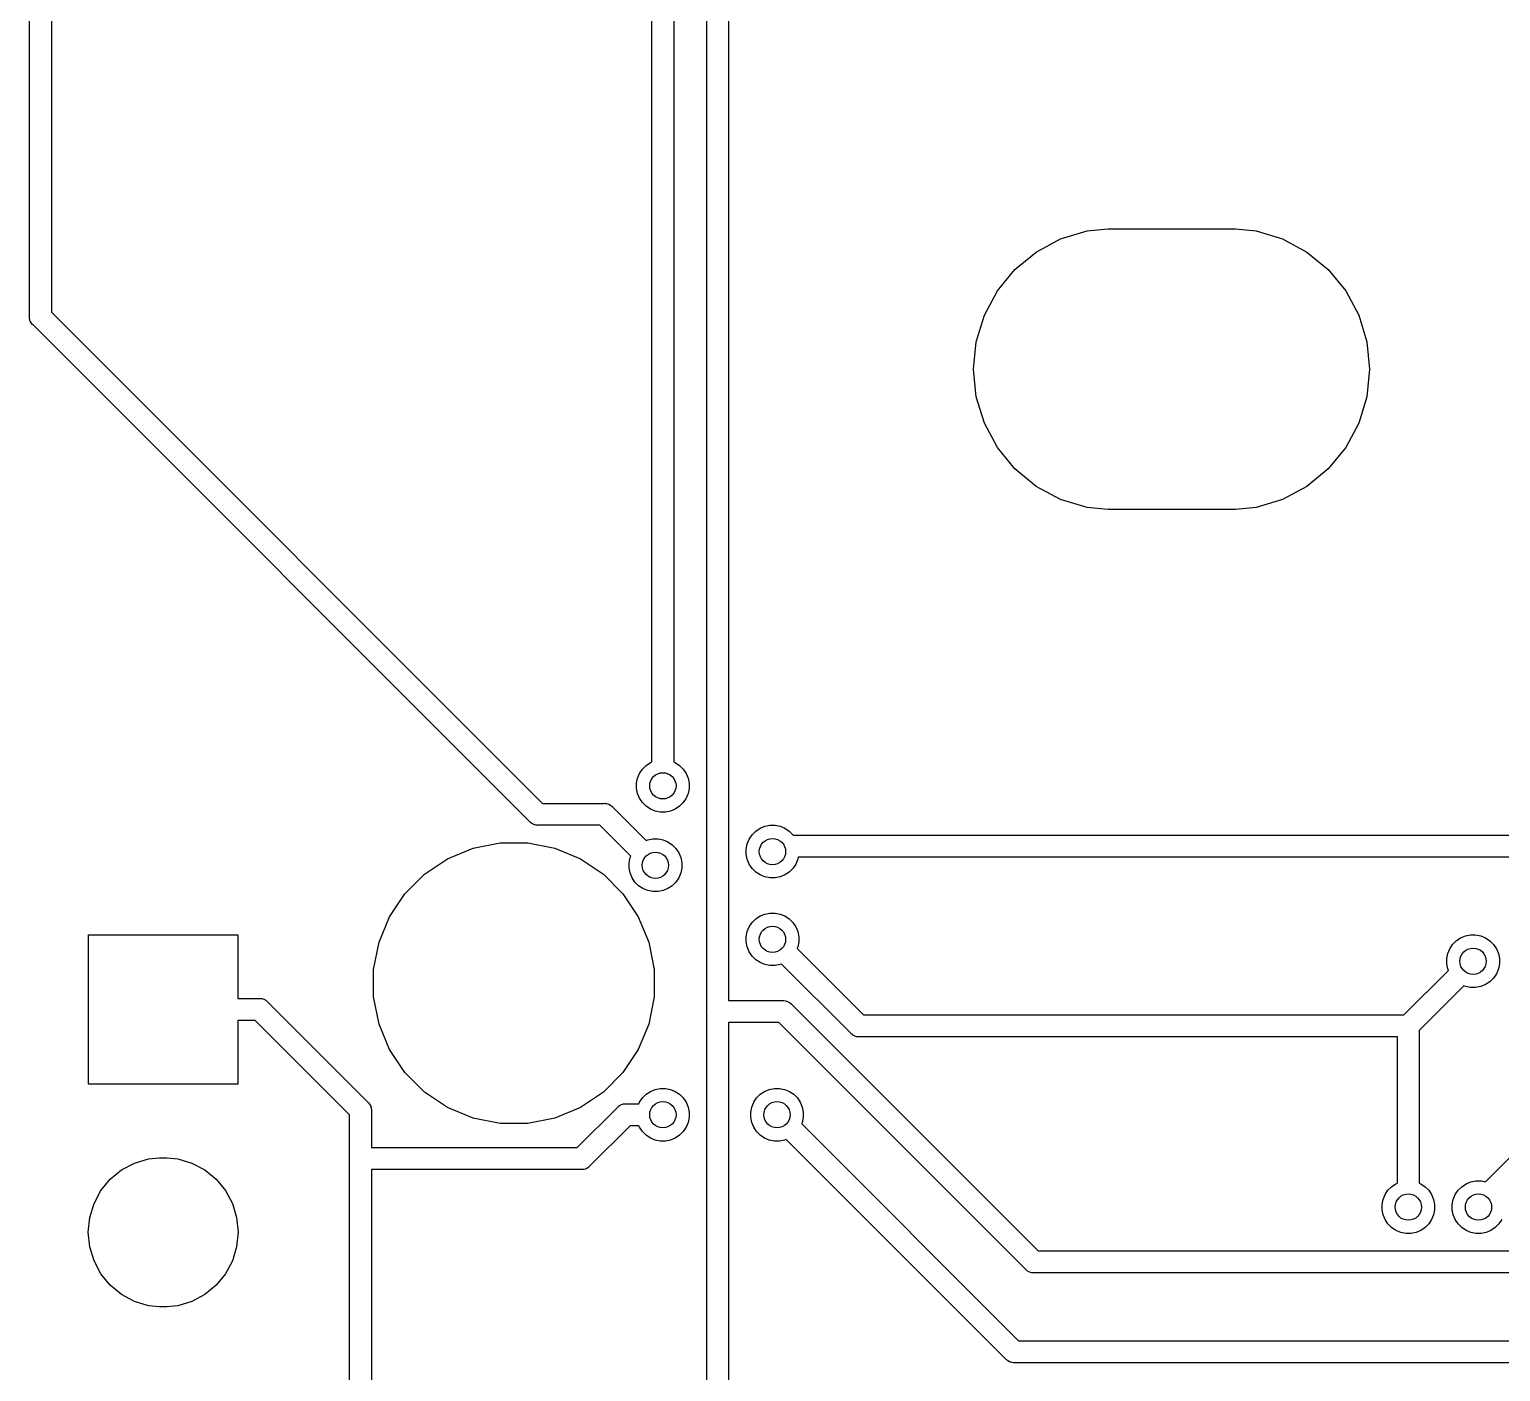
# Model space of a CAD drawing. Extents: x 0.8 to 4.31, y -4.31 to -0.81.
# Drawn here: x 0.796 to 1.457, y -3.737 to -3.135 of the extents above; entities that cross this region are included whole.
import ezdxf

# ---------------------------------------------------------------- set-up
doc = ezdxf.new("R2010")
doc.units = 0
doc.header["$MEASUREMENT"] = 0
doc.layers.add('BLACK', color=7, linetype='CONTINUOUS')

msp = doc.modelspace()

# ---------------------------------------------------------------- linework, layer by layer
at = {"layer": 'BLACK', "linetype": 'CONTINUOUS'}
for p, q in [((0.79626, -3.26361), (0.79626, -1.29867)), ((0.806103, -1.30046), (0.806103, -3.26181)), ((1.07572, -3.46366), (1.07572, -1.60358)), ((1.08556, -1.60537), (1.08556, -3.46366)), ((1.10033, -3.29005), (1.10033, -2.30777)), ((1.11017, -2.30957), (1.11017, -3.5708)), ((1.2483, -3.23477), (1.25924, -3.22892)), ((1.25924, -3.22892), (1.27112, -3.22532)), ((1.27112, -3.22532), (1.28037, -3.22441)), ((1.28037, -3.22441), (1.33774, -3.22441)), ((1.33774, -3.22441), (1.34699, -3.22532)), ((1.34699, -3.22532), (1.35887, -3.22892)), ((1.35887, -3.22892), (1.36981, -3.23477)), ((1.23871, -3.24264), (1.2483, -3.23477)), ((1.36981, -3.23477), (1.3794, -3.24264)), ((1.23084, -3.25224), (1.23871, -3.24264)), ((1.3794, -3.24264), (1.38728, -3.25224)), ((1.22499, -3.26318), (1.23084, -3.25224)), ((1.38728, -3.25224), (1.39312, -3.26318)), ((0.806103, -3.26181), (1.02658, -3.48228)), ((0.796236, -3.26385), (0.79626, -3.26361)), ((0.79626, -3.26409), (0.796236, -3.26385)), ((0.796331, -3.26481), (0.79626, -3.26409)), ((0.79626, -3.26409), (0.79626, -3.26409)), ((0.796613, -3.26574), (0.796331, -3.26481)), ((0.79707, -3.26659), (0.796613, -3.26574)), ((0.797685, -3.26734), (0.79707, -3.26659)), ((0.797873, -3.2675), (0.797685, -3.26734)), ((1.02089, -3.49051), (0.797873, -3.2675)), ((1.22138, -3.27505), (1.22499, -3.26318)), ((1.39312, -3.26318), (1.39673, -3.27505)), ((1.22017, -3.2874), (1.22138, -3.27505)), ((1.39673, -3.27505), (1.39794, -3.2874)), ((1.22138, -3.29975), (1.22017, -3.2874)), ((1.39794, -3.2874), (1.39673, -3.29975)), ((1.10033, -3.29362), (1.10033, -3.29005)), ((1.10033, -3.29005), (1.10033, -3.29005)), ((1.10033, -3.57548), (1.10033, -3.29362)), ((1.10033, -3.29362), (1.10033, -3.29362)), ((1.22499, -3.31162), (1.22138, -3.29975)), ((1.39673, -3.29975), (1.39312, -3.31162)), ((1.23084, -3.32257), (1.22499, -3.31162)), ((1.39312, -3.31162), (1.38728, -3.32257)), ((1.23871, -3.33216), (1.23084, -3.32257)), ((1.38728, -3.32257), (1.3794, -3.33216)), ((1.2483, -3.34003), (1.23871, -3.33216)), ((1.3794, -3.33216), (1.36981, -3.34003)), ((1.25924, -3.34588), (1.2483, -3.34003)), ((1.36981, -3.34003), (1.35887, -3.34588)), ((1.27112, -3.34948), (1.25924, -3.34588)), ((1.35887, -3.34588), (1.34699, -3.34948)), ((1.28037, -3.35039), (1.27112, -3.34948)), ((1.33774, -3.35039), (1.28037, -3.35039)), ((1.34699, -3.34948), (1.33774, -3.35039)), ((1.07017, -3.46881), (1.07147, -3.46688)), ((1.07147, -3.46688), (1.07311, -3.46524)), ((1.07311, -3.46524), (1.07505, -3.46394)), ((1.07505, -3.46394), (1.07572, -3.46366)), ((1.08556, -3.46366), (1.08624, -3.46394)), ((1.08624, -3.46394), (1.08817, -3.46524)), ((1.08817, -3.46524), (1.08982, -3.46688)), ((1.08982, -3.46688), (1.09111, -3.46881)), ((1.06883, -3.47325), (1.06928, -3.47096)), ((1.06883, -3.47557), (1.06883, -3.47325)), ((1.06928, -3.47096), (1.07017, -3.46881)), ((1.09111, -3.46881), (1.092, -3.47096)), ((1.092, -3.47096), (1.09245, -3.47325)), ((1.09245, -3.47325), (1.09245, -3.47557)), ((1.06928, -3.47785), (1.06883, -3.47557)), ((1.07017, -3.48), (1.06928, -3.47785)), ((1.07147, -3.48194), (1.07017, -3.48)), ((1.09111, -3.48), (1.08982, -3.48194)), ((1.092, -3.47785), (1.09111, -3.48)), ((1.09245, -3.47557), (1.092, -3.47785)), ((1.02658, -3.48228), (1.05419, -3.48228)), ((1.05419, -3.48228), (1.05444, -3.48226)), ((1.05444, -3.48226), (1.05468, -3.48228)), ((1.05468, -3.48228), (1.05468, -3.48228)), ((1.05468, -3.48228), (1.0554, -3.48235)), ((1.0554, -3.48235), (1.05633, -3.48264)), ((1.05633, -3.48264), (1.05718, -3.48309)), ((1.05718, -3.48309), (1.05793, -3.48371)), ((1.05793, -3.48371), (1.05809, -3.4839)), ((1.05809, -3.4839), (1.07318, -3.49899)), ((1.07311, -3.48358), (1.07147, -3.48194)), ((1.07505, -3.48488), (1.07311, -3.48358)), ((1.0772, -3.48577), (1.07505, -3.48488)), ((1.07948, -3.48622), (1.0772, -3.48577)), ((1.0818, -3.48622), (1.07948, -3.48622)), ((1.08409, -3.48577), (1.0818, -3.48622)), ((1.08624, -3.48488), (1.08409, -3.48577)), ((1.08817, -3.48358), (1.08624, -3.48488)), ((1.08982, -3.48194), (1.08817, -3.48358)), ((1.02104, -3.4907), (1.02089, -3.49051)), ((1.02123, -3.49086), (1.02104, -3.4907)), ((1.02179, -3.49132), (1.02123, -3.49086)), ((1.02265, -3.49177), (1.02179, -3.49132)), ((1.02357, -3.49205), (1.02265, -3.49177)), ((1.0243, -3.49213), (1.02357, -3.49205)), ((1.02454, -3.49215), (1.0243, -3.49213)), ((1.0243, -3.49213), (1.0243, -3.49213)), ((1.02478, -3.49213), (1.02454, -3.49215)), ((1.0524, -3.49213), (1.02478, -3.49213)), ((1.06622, -3.50594), (1.0524, -3.49213)), ((1.12232, -3.49476), (1.12426, -3.49347)), ((1.12426, -3.49347), (1.12641, -3.49258)), ((1.12641, -3.49258), (1.12869, -3.49213)), ((1.12869, -3.49213), (1.13102, -3.49213)), ((1.13102, -3.49213), (1.1333, -3.49258)), ((1.1333, -3.49258), (1.13545, -3.49347)), ((1.13545, -3.49347), (1.13738, -3.49476)), ((0.995405, -3.50242), (1.00758, -3.5)), ((1.00758, -3.5), (1.01998, -3.5)), ((1.01998, -3.5), (1.03215, -3.50242)), ((1.07318, -3.49899), (1.07385, -3.49871)), ((1.07385, -3.49871), (1.07613, -3.49825)), ((1.07613, -3.49825), (1.07846, -3.49825)), ((1.07846, -3.49825), (1.08074, -3.49871)), ((1.08074, -3.49871), (1.08289, -3.4996)), ((1.08289, -3.4996), (1.08482, -3.50089)), ((1.11804, -3.50277), (1.1185, -3.50049)), ((1.1185, -3.50049), (1.11939, -3.49834)), ((1.11939, -3.49834), (1.12068, -3.49641)), ((1.12068, -3.49641), (1.12232, -3.49476)), ((1.13738, -3.49476), (1.13903, -3.49641)), ((1.13903, -3.49641), (1.13912, -3.49654)), ((1.13912, -3.49654), (1.46697, -3.49654)), ((0.973624, -3.51406), (0.983942, -3.50717)), ((0.983942, -3.50717), (0.995405, -3.50242)), ((1.03215, -3.50242), (1.04362, -3.50717)), ((1.04362, -3.50717), (1.05393, -3.51406)), ((1.06548, -3.5089), (1.06594, -3.50662)), ((1.06594, -3.50662), (1.06622, -3.50594)), ((1.08482, -3.50089), (1.08647, -3.50253)), ((1.08647, -3.50253), (1.08776, -3.50447)), ((1.08776, -3.50447), (1.08865, -3.50662)), ((1.08865, -3.50662), (1.0891, -3.5089)), ((1.11804, -3.5051), (1.11804, -3.50277)), ((1.1185, -3.50738), (1.11804, -3.5051)), ((1.11939, -3.50953), (1.1185, -3.50738)), ((1.14121, -3.50738), (1.14032, -3.50953)), ((1.14141, -3.50639), (1.14121, -3.50738)), ((1.46409, -3.50639), (1.14141, -3.50639)), ((1.06548, -3.51123), (1.06548, -3.5089)), ((1.06594, -3.51351), (1.06548, -3.51123)), ((1.06683, -3.51566), (1.06594, -3.51351)), ((1.08865, -3.51351), (1.08776, -3.51566)), ((1.0891, -3.51123), (1.08865, -3.51351)), ((1.0891, -3.5089), (1.0891, -3.51123)), ((1.12068, -3.51147), (1.11939, -3.50953)), ((1.12232, -3.51311), (1.12068, -3.51147)), ((1.12426, -3.5144), (1.12232, -3.51311)), ((1.13738, -3.51311), (1.13545, -3.5144)), ((1.13903, -3.51147), (1.13738, -3.51311)), ((1.14032, -3.50953), (1.13903, -3.51147)), ((0.96485, -3.52284), (0.973624, -3.51406)), ((1.05393, -3.51406), (1.06271, -3.52284)), ((1.06812, -3.51759), (1.06683, -3.51566)), ((1.06976, -3.51924), (1.06812, -3.51759)), ((1.0717, -3.52053), (1.06976, -3.51924)), ((1.07385, -3.52142), (1.0717, -3.52053)), ((1.08289, -3.52053), (1.08074, -3.52142)), ((1.08482, -3.51924), (1.08289, -3.52053)), ((1.08647, -3.51759), (1.08482, -3.51924)), ((1.08776, -3.51566), (1.08647, -3.51759)), ((1.12641, -3.51529), (1.12426, -3.5144)), ((1.12869, -3.51575), (1.12641, -3.51529)), ((1.13102, -3.51575), (1.12869, -3.51575)), ((1.1333, -3.51529), (1.13102, -3.51575)), ((1.13545, -3.5144), (1.1333, -3.51529)), ((0.957957, -3.53315), (0.96485, -3.52284)), ((1.06271, -3.52284), (1.0696, -3.53315)), ((1.07613, -3.52187), (1.07385, -3.52142)), ((1.07846, -3.52187), (1.07613, -3.52187)), ((1.08074, -3.52142), (1.07846, -3.52187)), ((0.953208, -3.54462), (0.957957, -3.53315)), ((1.0696, -3.53315), (1.07435, -3.54462)), ((1.12232, -3.53413), (1.12426, -3.53284)), ((1.12426, -3.53284), (1.12641, -3.53195)), ((1.12641, -3.53195), (1.12869, -3.5315)), ((1.12869, -3.5315), (1.13102, -3.5315)), ((1.13102, -3.5315), (1.1333, -3.53195)), ((1.1333, -3.53195), (1.13545, -3.53284)), ((1.13545, -3.53284), (1.13738, -3.53413)), ((1.11804, -3.54214), (1.1185, -3.53986)), ((1.1185, -3.53986), (1.11939, -3.53771)), ((1.11939, -3.53771), (1.12068, -3.53578)), ((1.12068, -3.53578), (1.12232, -3.53413)), ((1.13738, -3.53413), (1.13903, -3.53578)), ((1.13903, -3.53578), (1.14032, -3.53771)), ((1.14032, -3.53771), (1.14121, -3.53986)), ((1.14121, -3.53986), (1.14166, -3.54214)), ((0.822835, -3.60827), (0.822835, -3.54134)), ((0.822835, -3.54134), (0.889764, -3.54134)), ((0.889764, -3.54134), (0.889764, -3.56988)), ((0.950787, -3.55679), (0.953208, -3.54462)), ((1.07435, -3.54462), (1.07677, -3.55679)), ((1.11804, -3.54447), (1.11804, -3.54214)), ((1.1185, -3.54675), (1.11804, -3.54447)), ((1.11939, -3.5489), (1.1185, -3.54675)), ((1.14121, -3.54675), (1.14093, -3.54743)), ((1.14166, -3.54447), (1.14121, -3.54675)), ((1.14166, -3.54214), (1.14166, -3.54447)), ((1.43393, -3.54756), (1.43523, -3.54562)), ((1.43523, -3.54562), (1.43687, -3.54398)), ((1.43687, -3.54398), (1.43881, -3.54268)), ((1.43881, -3.54268), (1.44096, -3.54179)), ((1.44096, -3.54179), (1.44324, -3.54134)), ((1.44324, -3.54134), (1.44556, -3.54134)), ((1.44556, -3.54134), (1.44785, -3.54179)), ((1.44785, -3.54179), (1.45, -3.54268)), ((1.45, -3.54268), (1.45193, -3.54398)), ((1.45193, -3.54398), (1.45358, -3.54562)), ((1.45358, -3.54562), (1.45487, -3.54756)), ((1.12068, -3.55084), (1.11939, -3.5489)), ((1.12232, -3.55248), (1.12068, -3.55084)), ((1.12426, -3.55377), (1.12232, -3.55248)), ((1.14093, -3.54743), (1.17078, -3.57728)), ((1.43259, -3.55199), (1.43304, -3.5497)), ((1.43259, -3.55431), (1.43259, -3.55199)), ((1.43304, -3.5497), (1.43393, -3.54756)), ((1.45487, -3.54756), (1.45576, -3.5497)), ((1.45576, -3.5497), (1.45621, -3.55199)), ((1.45621, -3.55199), (1.45621, -3.55431)), ((0.950787, -3.5692), (0.950787, -3.55679)), ((1.07677, -3.55679), (1.07677, -3.5692)), ((1.12641, -3.55466), (1.12426, -3.55377)), ((1.12869, -3.55512), (1.12641, -3.55466)), ((1.13102, -3.55512), (1.12869, -3.55512)), ((1.1333, -3.55466), (1.13102, -3.55512)), ((1.13397, -3.55439), (1.1333, -3.55466)), ((1.16509, -3.58551), (1.13397, -3.55439)), ((1.41332, -3.57728), (1.43332, -3.55727)), ((1.43304, -3.55659), (1.43259, -3.55431)), ((1.43332, -3.55727), (1.43304, -3.55659)), ((1.45487, -3.55874), (1.45358, -3.56068)), ((1.45576, -3.55659), (1.45487, -3.55874)), ((1.45621, -3.55431), (1.45576, -3.55659)), ((1.44028, -3.56423), (1.42028, -3.58423)), ((1.44096, -3.56451), (1.44028, -3.56423)), ((1.44324, -3.56496), (1.44096, -3.56451)), ((1.44556, -3.56496), (1.44324, -3.56496)), ((1.44785, -3.56451), (1.44556, -3.56496)), ((1.45, -3.56362), (1.44785, -3.56451)), ((1.45193, -3.56232), (1.45, -3.56362)), ((1.45358, -3.56068), (1.45193, -3.56232)), ((0.889764, -3.56988), (0.899365, -3.56988)), ((0.899365, -3.56988), (0.899606, -3.56986)), ((0.899606, -3.56986), (0.899847, -3.56988)), ((0.899847, -3.56988), (0.899848, -3.56988)), ((0.899848, -3.56988), (0.900571, -3.56995)), ((0.900571, -3.56995), (0.901499, -3.57023)), ((0.901499, -3.57023), (0.902354, -3.57069)), ((0.902354, -3.57069), (0.903103, -3.57131)), ((0.903103, -3.57131), (0.903257, -3.57149)), ((0.903257, -3.57149), (0.948191, -3.61643)), ((0.953208, -3.58137), (0.950787, -3.5692)), ((1.07677, -3.5692), (1.07435, -3.58137)), ((1.11017, -3.5708), (1.13453, -3.5708)), ((1.13453, -3.5708), (1.13478, -3.57078)), ((1.13478, -3.57078), (1.13502, -3.5708)), ((1.13502, -3.5708), (1.13502, -3.5708)), ((1.13502, -3.5708), (1.13574, -3.57087)), ((1.13574, -3.57087), (1.13667, -3.57115)), ((1.13667, -3.57115), (1.13752, -3.57161)), ((1.13752, -3.57161), (1.13827, -3.57222)), ((1.13827, -3.57222), (1.13843, -3.57241)), ((1.13843, -3.57241), (1.24922, -3.6832)), ((0.897568, -3.57972), (0.889764, -3.57972)), ((0.889764, -3.57972), (0.889764, -3.60827)), ((0.939961, -3.62212), (0.897568, -3.57972)), ((1.1003, -3.57572), (1.10033, -3.57548)), ((1.10033, -3.57596), (1.1003, -3.57572)), ((1.10033, -3.96288), (1.10033, -3.57596)), ((1.17078, -3.57728), (1.41332, -3.57728)), ((0.957957, -3.59283), (0.953208, -3.58137)), ((1.07435, -3.58137), (1.0696, -3.59283)), ((1.13274, -3.58064), (1.11017, -3.58064)), ((1.11017, -3.58064), (1.11017, -3.96108)), ((1.24353, -3.69144), (1.13274, -3.58064)), ((1.16525, -3.58569), (1.16509, -3.58551)), ((1.16543, -3.58585), (1.16525, -3.58569)), ((1.1659, -3.58623), (1.16543, -3.58585)), ((1.16543, -3.58585), (1.16543, -3.58585)), ((1.166, -3.58631), (1.1659, -3.58623)), ((1.16685, -3.58677), (1.166, -3.58631)), ((1.42028, -3.58423), (1.42028, -3.65277)), ((0.96485, -3.60315), (0.957957, -3.59283)), ((1.0696, -3.59283), (1.06271, -3.60315)), ((1.16778, -3.58705), (1.16685, -3.58677)), ((1.1685, -3.58712), (1.16778, -3.58705)), ((1.16874, -3.58714), (1.1685, -3.58712)), ((1.1685, -3.58712), (1.1685, -3.58712)), ((1.16898, -3.58712), (1.16874, -3.58714)), ((1.41043, -3.58712), (1.16898, -3.58712)), ((1.41043, -3.65277), (1.41043, -3.58712)), ((0.973624, -3.61192), (0.96485, -3.60315)), ((1.06271, -3.60315), (1.05393, -3.61192)), ((0.889764, -3.60827), (0.822835, -3.60827)), ((0.983942, -3.61882), (0.973624, -3.61192)), ((1.05393, -3.61192), (1.04362, -3.61882)), ((1.07147, -3.61452), (1.07311, -3.61287)), ((1.07311, -3.61287), (1.07505, -3.61158)), ((1.07505, -3.61158), (1.0772, -3.61069)), ((1.0772, -3.61069), (1.07948, -3.61024)), ((1.07948, -3.61024), (1.0818, -3.61024)), ((1.0818, -3.61024), (1.08409, -3.61069)), ((1.08409, -3.61069), (1.08624, -3.61158)), ((1.08624, -3.61158), (1.08817, -3.61287)), ((1.08817, -3.61287), (1.08982, -3.61452)), ((1.12272, -3.61452), (1.12436, -3.61287)), ((1.12436, -3.61287), (1.1263, -3.61158)), ((1.1263, -3.61158), (1.12844, -3.61069)), ((1.12844, -3.61069), (1.13073, -3.61024)), ((1.13073, -3.61024), (1.13305, -3.61024)), ((1.13305, -3.61024), (1.13533, -3.61069)), ((1.13533, -3.61069), (1.13748, -3.61158)), ((1.13748, -3.61158), (1.13942, -3.61287)), ((1.13942, -3.61287), (1.14106, -3.61452)), ((0.948191, -3.61643), (0.948379, -3.61658)), ((0.948379, -3.61658), (0.948532, -3.61677)), ((0.948532, -3.61677), (0.948533, -3.61677)), ((0.948533, -3.61677), (0.948994, -3.61733)), ((0.948994, -3.61733), (0.949451, -3.61819)), ((0.949451, -3.61819), (0.949594, -3.61866)), ((0.949594, -3.61866), (0.949732, -3.61911)), ((0.949732, -3.61911), (0.949803, -3.61984)), ((0.995405, -3.62356), (0.983942, -3.61882)), ((1.04362, -3.61882), (1.03215, -3.62356)), ((1.04221, -3.63681), (1.06029, -3.61874)), ((1.06029, -3.61874), (1.06044, -3.61855)), ((1.06044, -3.61855), (1.06063, -3.6184)), ((1.06063, -3.6184), (1.06119, -3.61794)), ((1.06119, -3.61794), (1.06205, -3.61748)), ((1.06205, -3.61748), (1.06297, -3.6172)), ((1.06297, -3.6172), (1.0637, -3.61713)), ((1.0637, -3.61713), (1.06394, -3.6171)), ((1.0637, -3.61713), (1.0637, -3.61713)), ((1.06394, -3.6171), (1.06418, -3.61713)), ((1.06418, -3.61713), (1.0699, -3.61713)), ((1.0699, -3.61713), (1.07017, -3.61645)), ((1.07017, -3.61645), (1.07147, -3.61452)), ((1.08982, -3.61452), (1.09111, -3.61645)), ((1.09111, -3.61645), (1.092, -3.6186)), ((1.092, -3.6186), (1.09245, -3.62088)), ((1.12008, -3.62088), (1.12053, -3.6186)), ((1.12053, -3.6186), (1.12142, -3.61645)), ((1.12142, -3.61645), (1.12272, -3.61452)), ((1.14106, -3.61452), (1.14236, -3.61645)), ((1.14236, -3.61645), (1.14325, -3.6186)), ((1.14325, -3.6186), (1.1437, -3.62088)), ((0.939961, -3.64149), (0.939961, -3.62212)), ((0.949803, -3.61984), (0.949803, -3.61984)), ((0.949803, -3.61984), (0.949827, -3.62008)), ((0.949827, -3.62008), (0.949803, -3.62032)), ((0.949803, -3.62032), (0.949803, -3.63681)), ((1.00758, -3.62598), (0.995405, -3.62356)), ((1.01998, -3.62598), (1.00758, -3.62598)), ((1.03215, -3.62356), (1.01998, -3.62598)), ((1.092, -3.62549), (1.09111, -3.62764)), ((1.09245, -3.62321), (1.092, -3.62549)), ((1.09245, -3.62088), (1.09245, -3.62321)), ((1.12008, -3.62321), (1.12008, -3.62088)), ((1.12053, -3.62549), (1.12008, -3.62321)), ((1.12142, -3.62764), (1.12053, -3.62549)), ((1.14325, -3.62549), (1.14297, -3.62617)), ((1.14297, -3.62617), (1.24036, -3.72356)), ((1.1437, -3.62321), (1.14325, -3.62549)), ((1.1437, -3.62088), (1.1437, -3.62321)), ((1.45005, -3.65211), (1.4818, -3.62036)), ((1.06598, -3.62697), (1.0479, -3.64504)), ((1.0699, -3.62697), (1.06598, -3.62697)), ((1.07017, -3.62764), (1.0699, -3.62697)), ((1.07147, -3.62958), (1.07017, -3.62764)), ((1.07311, -3.63122), (1.07147, -3.62958)), ((1.07505, -3.63251), (1.07311, -3.63122)), ((1.0772, -3.6334), (1.07505, -3.63251)), ((1.08624, -3.63251), (1.08409, -3.6334)), ((1.08817, -3.63122), (1.08624, -3.63251)), ((1.08982, -3.62958), (1.08817, -3.63122)), ((1.09111, -3.62764), (1.08982, -3.62958)), ((1.12272, -3.62958), (1.12142, -3.62764)), ((1.12436, -3.63122), (1.12272, -3.62958)), ((1.1263, -3.63251), (1.12436, -3.63122)), ((1.12844, -3.6334), (1.1263, -3.63251)), ((0.949803, -3.63681), (1.04221, -3.63681)), ((1.07948, -3.63386), (1.0772, -3.6334)), ((1.0818, -3.63386), (1.07948, -3.63386)), ((1.08409, -3.6334), (1.0818, -3.63386)), ((1.13073, -3.63386), (1.12844, -3.6334)), ((1.13305, -3.63386), (1.13073, -3.63386)), ((1.13533, -3.6334), (1.13305, -3.63386)), ((1.13601, -3.63313), (1.13533, -3.6334)), ((1.23467, -3.73179), (1.13601, -3.63313)), ((0.837617, -3.64684), (0.843431, -3.64374)), ((0.843431, -3.64374), (0.849739, -3.64182)), ((0.849739, -3.64182), (0.854656, -3.64134)), ((0.854656, -3.64134), (0.857943, -3.64134)), ((0.857943, -3.64134), (0.862859, -3.64182)), ((0.862859, -3.64182), (0.869168, -3.64374)), ((0.869168, -3.64374), (0.874981, -3.64684)), ((0.939937, -3.64173), (0.939961, -3.64149)), ((0.939961, -3.64197), (0.939937, -3.64173)), ((0.939961, -3.88866), (0.939961, -3.64197)), ((1.047, -3.64584), (1.04615, -3.6463)), ((1.04775, -3.64523), (1.047, -3.64584)), ((1.0479, -3.64504), (1.04775, -3.64523)), ((0.82834, -3.65612), (0.832522, -3.65103)), ((0.832522, -3.65103), (0.837617, -3.64684)), ((0.874981, -3.64684), (0.880077, -3.65103)), ((0.880077, -3.65103), (0.884259, -3.65612)), ((1.04401, -3.64665), (0.949803, -3.64665)), ((0.949803, -3.64665), (0.949803, -3.88866)), ((1.04425, -3.64668), (1.04401, -3.64665)), ((1.04449, -3.64665), (1.04425, -3.64668)), ((1.04522, -3.64658), (1.04449, -3.64665)), ((1.04449, -3.64665), (1.04449, -3.64665)), ((1.04615, -3.6463), (1.04522, -3.64658)), ((1.44126, -3.65305), (1.44341, -3.65216)), ((1.44341, -3.65216), (1.44569, -3.65171)), ((1.44569, -3.65171), (1.44801, -3.65171)), ((1.44801, -3.65171), (1.45005, -3.65211)), ((0.825232, -3.66193), (0.82834, -3.65612)), ((0.884259, -3.65612), (0.887366, -3.66193)), ((1.404, -3.66007), (1.40489, -3.65793)), ((1.40489, -3.65793), (1.40618, -3.65599)), ((1.40618, -3.65599), (1.40783, -3.65435)), ((1.40783, -3.65435), (1.40976, -3.65305)), ((1.40976, -3.65305), (1.41043, -3.65277)), ((1.42028, -3.65277), (1.42095, -3.65305)), ((1.42095, -3.65305), (1.42288, -3.65435)), ((1.42288, -3.65435), (1.42453, -3.65599)), ((1.42453, -3.65599), (1.42582, -3.65793)), ((1.42582, -3.65793), (1.42671, -3.66007)), ((1.43549, -3.66007), (1.43638, -3.65793)), ((1.43638, -3.65793), (1.43768, -3.65599)), ((1.43768, -3.65599), (1.43932, -3.65435)), ((1.43932, -3.65435), (1.44126, -3.65305)), ((0.823319, -3.66824), (0.825232, -3.66193)), ((0.887366, -3.66193), (0.88928, -3.66824)), ((1.40354, -3.66236), (1.404, -3.66007)), ((1.40354, -3.66468), (1.40354, -3.66236)), ((1.404, -3.66696), (1.40354, -3.66468)), ((1.42671, -3.66007), (1.42717, -3.66236)), ((1.42717, -3.66468), (1.42671, -3.66696)), ((1.42717, -3.66236), (1.42717, -3.66468)), ((1.43504, -3.66236), (1.43549, -3.66007)), ((1.43504, -3.66468), (1.43504, -3.66236)), ((1.43549, -3.66696), (1.43504, -3.66468)), ((0.822673, -3.6748), (0.823319, -3.66824)), ((0.88928, -3.66824), (0.889926, -3.6748)), ((1.40489, -3.66911), (1.404, -3.66696)), ((1.40618, -3.67105), (1.40489, -3.66911)), ((1.40783, -3.67269), (1.40618, -3.67105)), ((1.42453, -3.67105), (1.42288, -3.67269)), ((1.42582, -3.66911), (1.42453, -3.67105)), ((1.42671, -3.66696), (1.42582, -3.66911)), ((1.43638, -3.66911), (1.43549, -3.66696)), ((1.43768, -3.67105), (1.43638, -3.66911)), ((1.43932, -3.67269), (1.43768, -3.67105)), ((1.45602, -3.67105), (1.45438, -3.67269)), ((1.45732, -3.66911), (1.45602, -3.67105)), ((0.823319, -3.68136), (0.822673, -3.6748)), ((0.889926, -3.6748), (0.88928, -3.68136)), ((1.40976, -3.67399), (1.40783, -3.67269)), ((1.41191, -3.67488), (1.40976, -3.67399)), ((1.41419, -3.67533), (1.41191, -3.67488)), ((1.41652, -3.67533), (1.41419, -3.67533)), ((1.4188, -3.67488), (1.41652, -3.67533)), ((1.42095, -3.67399), (1.4188, -3.67488)), ((1.42288, -3.67269), (1.42095, -3.67399)), ((1.44126, -3.67399), (1.43932, -3.67269)), ((1.44341, -3.67488), (1.44126, -3.67399)), ((1.44569, -3.67533), (1.44341, -3.67488)), ((1.44801, -3.67533), (1.44569, -3.67533)), ((1.4503, -3.67488), (1.44801, -3.67533)), ((1.45244, -3.67399), (1.4503, -3.67488)), ((1.45438, -3.67269), (1.45244, -3.67399)), ((0.825232, -3.68767), (0.823319, -3.68136)), ((0.88928, -3.68136), (0.887366, -3.68767)), ((1.24922, -3.6832), (1.4808, -3.6832)), ((0.82834, -3.69348), (0.825232, -3.68767)), ((0.887366, -3.68767), (0.884259, -3.69348)), ((1.24368, -3.69162), (1.24353, -3.69144)), ((1.24387, -3.69178), (1.24368, -3.69162)), ((1.24443, -3.69224), (1.24387, -3.69178)), ((1.24513, -3.69261), (1.24443, -3.69224)), ((0.832522, -3.69858), (0.82834, -3.69348)), ((0.837617, -3.70276), (0.832522, -3.69858)), ((0.880077, -3.69858), (0.874981, -3.70276)), ((0.884259, -3.69348), (0.880077, -3.69858)), ((1.24529, -3.69269), (1.24513, -3.69261)), ((1.24622, -3.69298), (1.24529, -3.69269)), ((1.24694, -3.69305), (1.24622, -3.69298)), ((1.24718, -3.69307), (1.24694, -3.69305)), ((1.24694, -3.69305), (1.24694, -3.69305)), ((1.24742, -3.69305), (1.24718, -3.69307)), ((1.4808, -3.69305), (1.24742, -3.69305)), ((0.843431, -3.70587), (0.837617, -3.70276)), ((0.874981, -3.70276), (0.869168, -3.70587)), ((0.849739, -3.70778), (0.843431, -3.70587)), ((0.854656, -3.70827), (0.849739, -3.70778)), ((0.857943, -3.70827), (0.854656, -3.70827)), ((0.862859, -3.70778), (0.857943, -3.70827)), ((0.869168, -3.70587), (0.862859, -3.70778)), ((1.24036, -3.72356), (1.53142, -3.72356)), ((1.23483, -3.73198), (1.23467, -3.73179)), ((1.23501, -3.73213), (1.23483, -3.73198)), ((1.23558, -3.73259), (1.23501, -3.73213)), ((1.23501, -3.73213), (1.23501, -3.73213)), ((1.23629, -3.73297), (1.23558, -3.73259)), ((1.23643, -3.73305), (1.23629, -3.73297)), ((1.23736, -3.73333), (1.23643, -3.73305)), ((1.23808, -3.7334), (1.23736, -3.73333)), ((1.23832, -3.73343), (1.23808, -3.7334)), ((1.23808, -3.7334), (1.23808, -3.7334)), ((1.23856, -3.7334), (1.23832, -3.73343)), ((1.53322, -3.7334), (1.23856, -3.7334))]:
    msp.add_line(p, q, dxfattribs=at)
at = {"layer": 'BLACK'}
for centre in [(1.08064, -3.47441), (1.12985, -3.50394), (1.07729, -3.51006), (1.12985, -3.54331), (1.4444, -3.55315), (1.08064, -3.62205), (1.13189, -3.62205), (1.41535, -3.66352), (1.44685, -3.66352)]:
    msp.add_circle(centre, 0.005906, dxfattribs=at)

doc.saveas('drawing.dxf')
